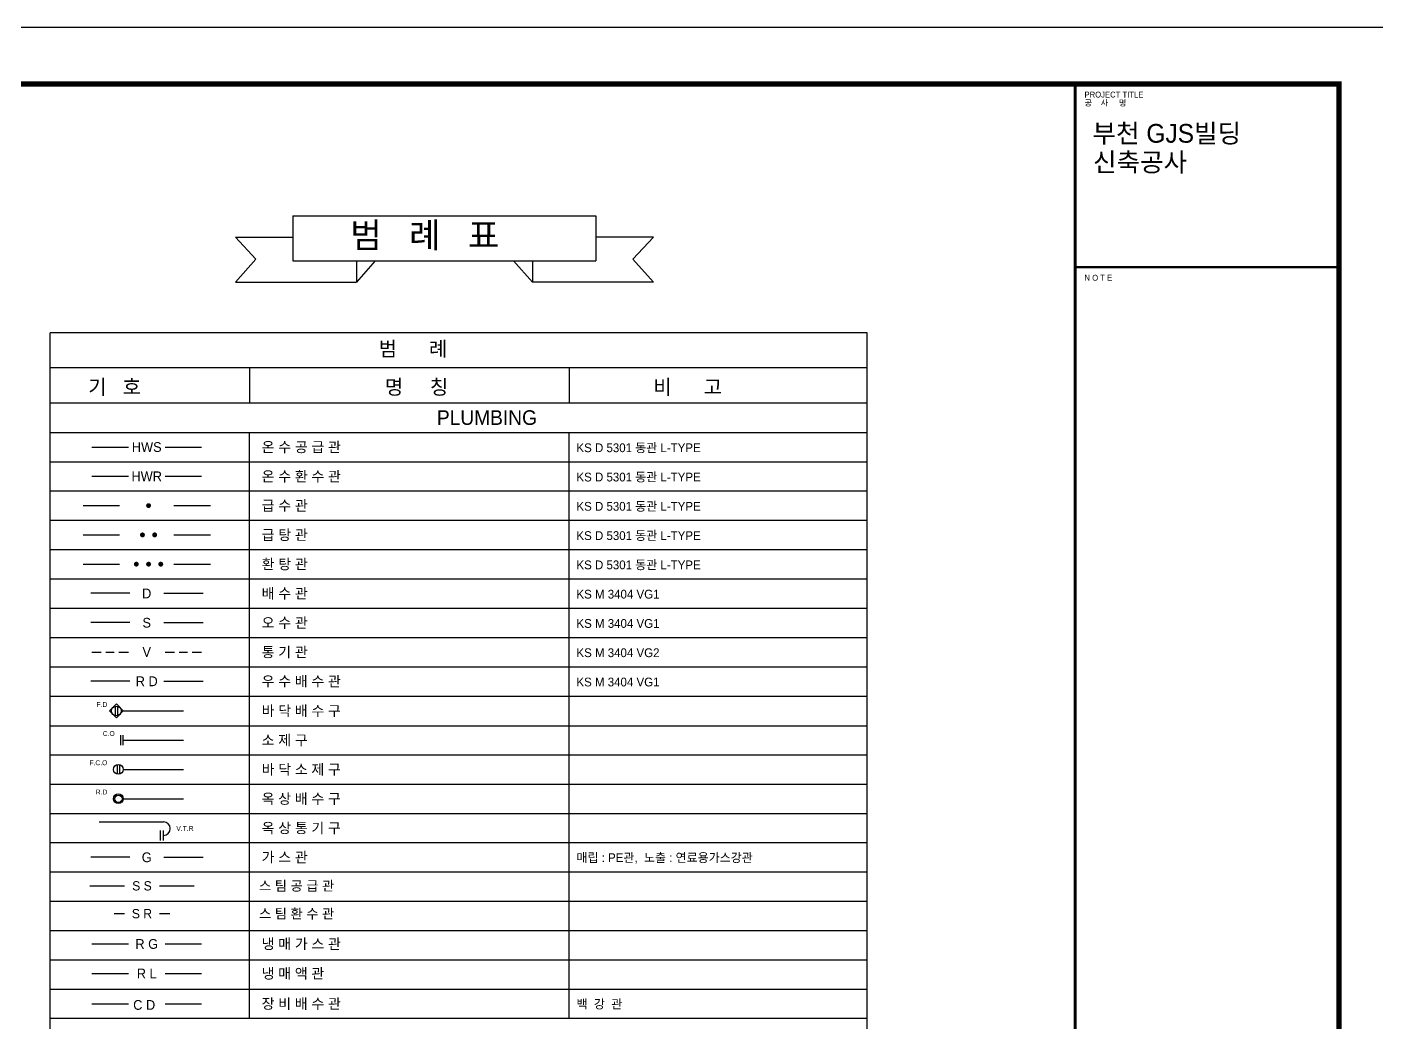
# Model space of a CAD drawing. Header units: millimetres. Extents: x 83956 to 461956, y 36707 to 125807.
# Drawn here: x 111469 to 146048, y 100321 to 125807 of the extents above; entities that cross this region are included whole.
import ezdxf
from ezdxf.enums import TextEntityAlignment as Align

# ---------------------------------------------------------------- set-up
doc = ezdxf.new("R2010")
doc.units = ezdxf.units.MM
doc.header["$LTSCALE"] = 100
doc.header["$MEASUREMENT"] = 0
doc.layers.get('0').update_dxf_attribs({"linetype": 'CONTINUOUS'})
doc.layers.get('Defpoints').update_dxf_attribs({"linetype": 'CONTINUOUS'})
for name, color, linetype in [('FORM', 8, 'CONTINUOUS'), ('LINE', 7, 'CONTINUOUS'), ('TEX', 3, 'CONTINUOUS'), ('TEXT', 11, 'CONTINUOUS')]:
    doc.layers.add(name, color=color, linetype=linetype)
doc.styles.add('gr', font='Gulim.ttf')
doc.styles.add('HY울릉도L', font='HYWULM.TTF')
doc.styles.add('TITLE', font='Gulim.ttf')

# ---------------------------------------------------------------- blocks, each defined once
blk = doc.blocks.new('PMC-FORMV')
at = {"layer": 'Defpoints'}
blk.add_lwpolyline([(0, 0), (0, 29700), (42000, 29700), (42000, 0)], close=True, dxfattribs=at)
at = {"layer": 'FORM', "const_width": 90.2}
blk.add_lwpolyline([(1544, 975), (1544, 28725), (40744, 28725), (40744, 975)], close=True, dxfattribs=at)
at = {"layer": 'FORM'}
for points, const_width in [([(36240, 975), (36240, 28725)], 50.1), ([(36240, 25597), (40744, 25597)], 40.1)]:
    blk.add_lwpolyline(points, dxfattribs=dict(at, const_width=const_width))
at = {"layer": 'FORM', "style": 'TITLE'}
for s, height, p in [('PROJECT TITLE', 100.27, (36400, 28496)), ('공    사     명', 100.27, (36400, 28354)), ('N O T E', 100.3, (36400, 25368))]:
    blk.add_text(s, height=height, dxfattribs=at).set_placement(p)

msp = doc.modelspace()

# ---------------------------------------------------------------- linework, layer by layer
at = {"color": 4}
for p, q in [((112067, 86264), (112067, 117973)), ((132986, 86264), (132986, 117973)), ((114103, 111302), (113103, 111302)), ((114978, 111302), (115978, 111302)), ((114103, 110552), (113103, 110552)), ((114978, 110552), (115978, 110552)), ((114103, 109052), (113103, 109052)), ((114978, 109052), (115978, 109052)), ((113935, 108290), (115478, 108290)), ((113935, 107540), (115478, 107540)), ((113935, 106790), (115478, 106790)), ((113935, 106040), (115478, 106040)), ((114103, 104544), (113103, 104544)), ((114978, 104544), (115978, 104544))]:
    msp.add_line(p, q, dxfattribs=at)
at = {"color": 3}
for p, q in [((117167, 117073), (117167, 116173)), ((125356, 117073), (125356, 116173)), ((112067, 115423), (132986, 115423)), ((117167, 100415), (117167, 115423)), ((125356, 100415), (125356, 115423)), ((112067, 100415), (132986, 100415))]:
    msp.add_line(p, q, dxfattribs=at)
at = {"color": 2}
for p, q in [((113130, 115048), (114067, 115048)), ((115005, 115048), (115942, 115048)), ((113130, 114298), (114067, 114298)), ((115005, 114298), (115942, 114298)), ((112905, 113548), (113842, 113548)), ((115230, 113548), (116167, 113548)), ((112905, 112798), (113842, 112798)), ((115230, 112798), (116167, 112798)), ((112905, 112048), (113842, 112048)), ((115230, 112048), (116167, 112048)), ((113727, 108411), (113727, 108169)), ((113789, 108411), (113789, 108169)), ((113873, 107415), (113873, 107665)), ((113935, 107415), (113935, 107665)), ((113779, 106911), (113779, 106669)), ((113841, 106911), (113841, 106669)), ((113317, 105449), (114964, 105449)), ((114889, 104973), (114889, 105223)), ((114964, 104973), (114964, 105223)), ((114964, 105098), (114964, 105098)), ((113077, 103809), (113968, 103809)), ((114859, 103809), (115751, 103809)), ((113701, 103096), (113968, 103096)), ((114859, 103096), (115127, 103096)), ((113130, 102320), (114067, 102320)), ((115005, 102320), (115942, 102320)), ((113130, 101563), (114067, 101563)), ((115005, 101563), (115942, 101563)), ((113130, 100790), (114067, 100790)), ((115005, 100790), (115942, 100790))]:
    msp.add_line(p, q, dxfattribs=at)
at = {"color": 1}
for p, q in [((112067, 114673), (132986, 114673)), ((112067, 113923), (132986, 113923)), ((112067, 113173), (132986, 113173)), ((112067, 112423), (132986, 112423)), ((112067, 111673), (132986, 111673)), ((112067, 110923), (132986, 110923)), ((112067, 110173), (132986, 110173)), ((112067, 109415), (132986, 109415)), ((112067, 108665), (132986, 108665)), ((112067, 107908), (132986, 107908)), ((112067, 107165), (132986, 107165)), ((112067, 106415), (132986, 106415)), ((112067, 105665), (132986, 105665)), ((112067, 104915), (132986, 104915)), ((112067, 104165), (132986, 104165)), ((112067, 103415), (132986, 103415)), ((112067, 102665), (132986, 102665)), ((112067, 101915), (132986, 101915)), ((112067, 101165), (132986, 101165))]:
    msp.add_line(p, q, dxfattribs=at)
at = {"color": 2, "linetype": 'Continuous'}
for p, q in [((113130, 109798), (113373, 109798)), ((113492, 109798), (113705, 109798)), ((113823, 109798), (114067, 109798)), ((115005, 109798), (115248, 109798)), ((115367, 109798), (115580, 109798)), ((115698, 109798), (115942, 109798))]:
    msp.add_line(p, q, dxfattribs=at)
at = {"color": 2, "const_width": 62.5}
for points in [[(114552, 113548, 1), (114614, 113548, 1)], [(114396, 112798, 1), (114458, 112798, 1)], [(114708, 112798, 1), (114771, 112798, 1)], [(114239, 112048, 1), (114302, 112048, 1)], [(114552, 112048, 1), (114614, 112048, 1)], [(114864, 112048, 1), (114927, 112048, 1)]]:
    msp.add_lwpolyline(points, format="xyb", close=True, dxfattribs=at)
at = {"color": 2}
msp.add_lwpolyline([(113581, 108290), (113758, 108113), (113935, 108290), (113758, 108467)], close=True, dxfattribs=at)
for centre in [(113758, 108290), (113810, 106790)]:
    msp.add_circle(centre, 125, dxfattribs=at)
at = {"color": 1}
for radius in [125, 93.8]:
    msp.add_circle((113810, 106040), radius, dxfattribs=at)
at = {"color": 2}
msp.add_arc((114964, 105274), 175, 270, 90, dxfattribs=at)
at = {"layer": 'LINE', "color": 2}
for p, q in [((118281, 120971), (126040, 120971)), ((118281, 120971), (126040, 120971)), ((118281, 120971), (118281, 119820)), ((126040, 120971), (126040, 119820)), ((116809, 120420), (117331, 119863)), ((116809, 120420), (118281, 120420)), ((127513, 120420), (126040, 120420)), ((127513, 120420), (126991, 119863)), ((117331, 119863), (116809, 119268)), ((118281, 119820), (126040, 119820)), ((120391, 119820), (119906, 119268)), ((119906, 119820), (119906, 119268)), ((123931, 119820), (124415, 119268)), ((124415, 119820), (124415, 119268)), ((126991, 119863), (127513, 119268)), ((116809, 119268), (119906, 119268)), ((127513, 119268), (124415, 119268))]:
    msp.add_line(p, q, dxfattribs=at)
at = {"layer": 'TEXT', "color": 4, "linetype": 'Continuous'}
for p, q in [((132986, 117973), (112067, 117973)), ((132986, 117073), (112067, 117073)), ((132986, 116173), (112067, 116173))]:
    msp.add_line(p, q, dxfattribs=at)

# ---------------------------------------------------------------- block references
at = {"layer": 'FORM', "xscale": 1.5, "yscale": 1.5, "zscale": 1.5}
msp.add_blockref('PMC-FORMV', (83956, 81257), dxfattribs=at)

# ---------------------------------------------------------------- texts
at = {"color": 2, "style": 'gr'}
msp.add_text('PLUMBING', height=375, dxfattribs=at).set_placement((123250, 115615), align=Align.CENTER)
for s, height, p in [('HWS', 250, (114536, 115048)), ('HWR', 250, (114536, 114298)), ('D', 250, (114536, 111298)), ('S', 250, (114536, 110548)), ('V', 250, (114536, 109798)), ('R D', 250, (114536, 109048)), ('G', 250, (114536, 104540)), ('S S', 237.7, (114414, 103809)), ('S R', 237.7, (114414, 103096)), ('R G', 250, (114536, 102320)), ('R L', 250, (114536, 101563))]:
    msp.add_text(s, height=height, dxfattribs=at).set_placement(p, align=Align.MIDDLE)
for s, height, p in [('온 수 공 급 관', 262.5, (117480, 114917)), ('KS D 5301 동관 L-TYPE', 225, (125543, 114917)), ('온 수 환 수 관', 262.5, (117480, 114167)), ('KS D 5301 동관 L-TYPE', 225, (125543, 114167)), ('급 수 관', 262.5, (117480, 113417)), ('KS D 5301 동관 L-TYPE', 225, (125543, 113417)), ('급 탕 관', 262.5, (117480, 112667)), ('KS D 5301 동관 L-TYPE', 225, (125543, 112667)), ('환 탕 관', 262.5, (117480, 111917)), ('KS D 5301 동관 L-TYPE', 225, (125543, 111917)), ('배 수 관', 262.5, (117480, 111167)), ('KS M 3404 VG1', 225, (125543, 111167)), ('오 수 관', 262.5, (117480, 110417)), ('KS M 3404 VG1', 225, (125543, 110417)), ('통 기 관', 262.5, (117480, 109667)), ('KS M 3404 VG2', 225, (125543, 109667)), ('우 수 배 수 관', 262.5, (117480, 108917)), ('KS M 3404 VG1', 225, (125543, 108917)), ('바 닥 배 수 구', 262.5, (117480, 108160)), ('소 제 구', 262.5, (117480, 107410)), ('바 닥 소 제 구', 262.5, (117480, 106660)), ('옥 상 배 수 구', 262.5, (117480, 105910)), ('옥 상 통 기 구', 262.5, (117480, 105160)), ('가 스 관', 262.5, (117480, 104410)), ('매립 : PE관,  노출 : 연료용가스강관', 225, (125543, 104417)), ('스 팀 공 급 관', 249.5, (117411, 103685)), ('스 팀 환 수 관', 249.5, (117411, 102972)), ('냉 매 가 스 관', 262.5, (117480, 102190)), ('냉 매 액 관', 262.5, (117480, 101433)), ('C D', 250, (114190, 100633)), ('장 비 배 수 관', 262.5, (117480, 100660)), ('백  강  관', 225, (125543, 100667))]:
    msp.add_text(s, height=height, dxfattribs=at).set_placement(p)
at = {"color": 1, "style": 'gr'}
for s, p in [('F.D', (113528, 108391)), ('C.O', (113716, 107648)), ('F.C.O', (113528, 106899)), ('R.D', (113528, 106149))]:
    msp.add_text(s, height=125, dxfattribs=at).set_placement(p, align=Align.RIGHT)
msp.add_text('V.T.R', height=125, dxfattribs=at).set_placement((115294, 105216))
at = {"layer": 'TEX', "color": 2, "style": 'HY울릉도L'}
for s, p in [('부천 GJS빌딩', (138761, 122843)), ('신축공사', (138775, 122105))]:
    msp.add_text(s, height=480, dxfattribs=at).set_placement(p)
at = {"layer": 'TEXT', "color": 4, "linetype": 'Continuous', "style": 'gr'}
msp.add_text('범   례   표', height=642.9, dxfattribs=at).set_placement((119747, 120152))
at = {"layer": 'TEXT', "color": 2, "style": 'gr'}
for s, p in [('범      례', (120476, 117379)), ('기   호', (113039, 116398)), ('명     칭', (120636, 116398)), ('비      고', (127511, 116398))]:
    msp.add_text(s, height=375, dxfattribs=at).set_placement(p)

doc.saveas('drawing.dxf')
